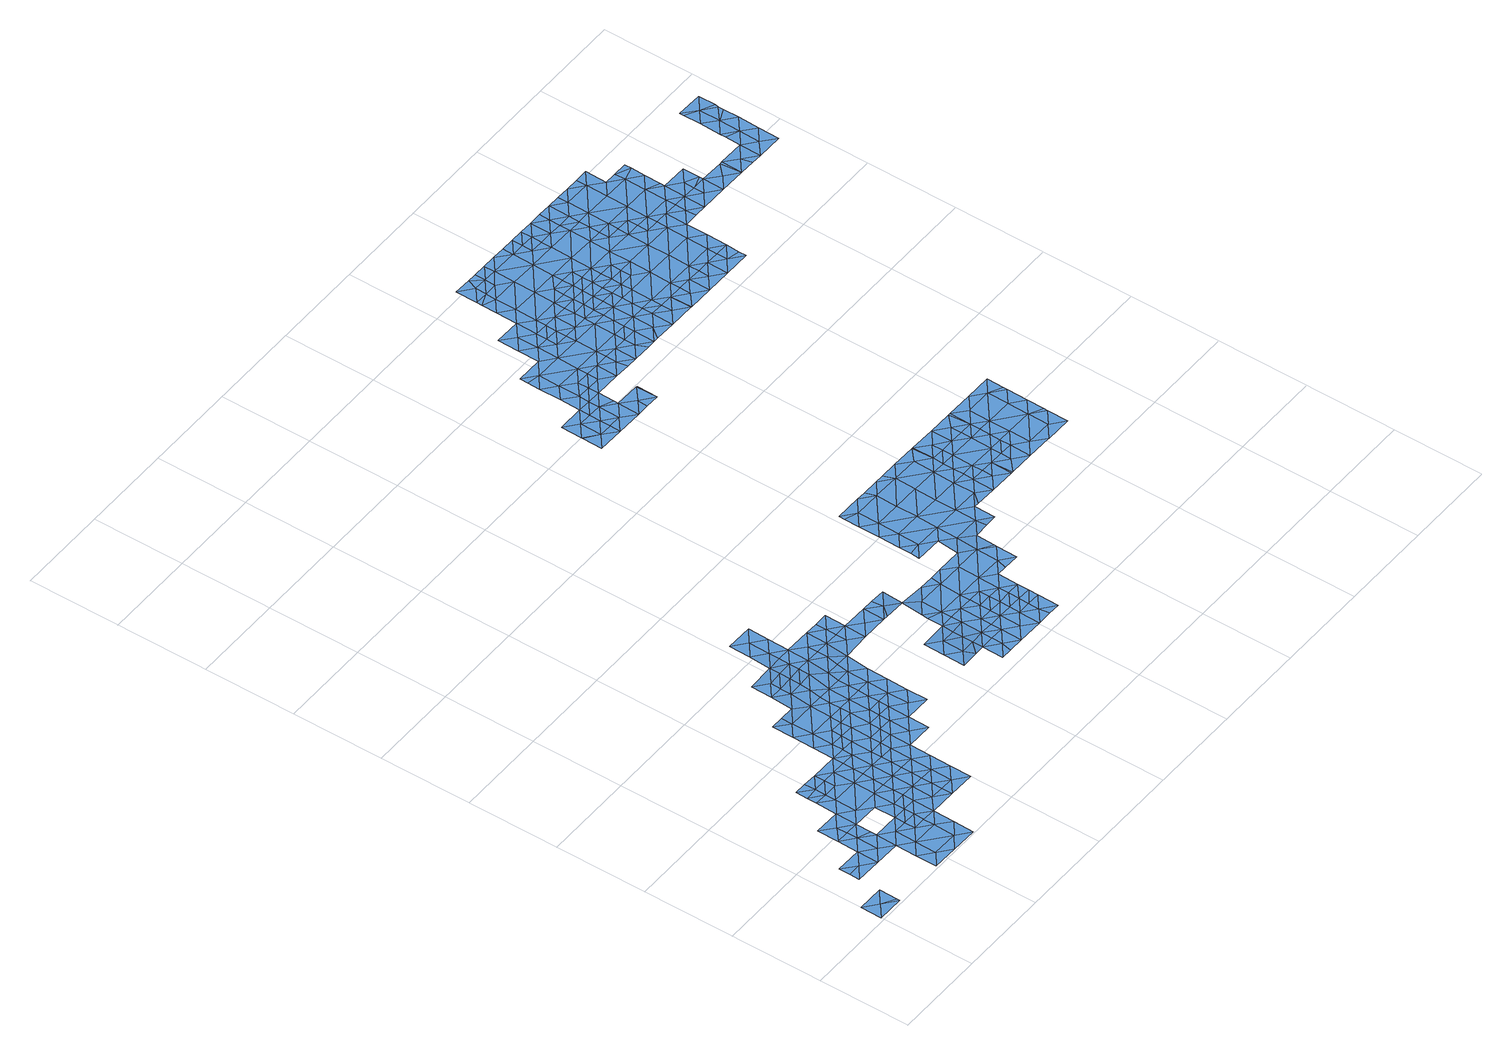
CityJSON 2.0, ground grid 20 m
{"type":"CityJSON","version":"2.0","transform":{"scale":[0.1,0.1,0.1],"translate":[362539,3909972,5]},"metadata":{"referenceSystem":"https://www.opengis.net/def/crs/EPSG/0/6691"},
"CityObjects":{
"waterbody1":{"type":"WaterBody","attributes":{"name":"9","class":"1140","function":"1","WaterBodyRiverFloodingRiskAttribute.description":"5","WaterBodyRiverFloodingRiskAttribute.rankOrg":"2","WaterBodyRiverFloodingRiskAttribute.adminType":"2","WaterBodyRiverFloodingRiskAttribute.scale":"L1"},"geometry":[{"type":"MultiSurface","lod":"1","boundaries":[[[0,1,2]],[[0,2,3]],[[1,4,2]],[[2,4,5]],[[5,3,2]]]}]},
"waterbody2":{"type":"WaterBody","attributes":{"name":"9","class":"1140","function":"1","WaterBodyRiverFloodingRiskAttribute.description":"5","WaterBodyRiverFloodingRiskAttribute.rankOrg":"1","WaterBodyRiverFloodingRiskAttribute.adminType":"2","WaterBodyRiverFloodingRiskAttribute.scale":"L1"},"geometry":[{"type":"MultiSurface","lod":"1","boundaries":[[[6,7,8]],[[9,10,11]],[[12,13,14]],[[15,16,17]],[[18,19,8]],[[8,19,6]],[[20,21,22]],[[22,21,23]],[[24,25,15]],[[25,26,16]],[[13,27,24]],[[13,24,15]],[[24,28,29]],[[7,30,8]],[[27,28,24]],[[31,8,30]],[[31,32,8]],[[13,9,14]],[[9,13,15]],[[15,10,9]],[[15,17,10]],[[22,6,33]],[[20,22,33]],[[32,18,8]],[[29,25,24]],[[11,14,9]],[[26,34,16]],[[34,30,16]],[[16,30,17]],[[6,22,23]],[[23,7,6]],[[23,17,7]],[[13,12,27]],[[17,30,7]],[[25,16,15]]]}]},
"waterbody3":{"type":"WaterBody","attributes":{"name":"9","class":"1140","function":"1","WaterBodyRiverFloodingRiskAttribute.description":"5","WaterBodyRiverFloodingRiskAttribute.rankOrg":"2","WaterBodyRiverFloodingRiskAttribute.adminType":"2","WaterBodyRiverFloodingRiskAttribute.scale":"L1"},"geometry":[{"type":"MultiSurface","lod":"1","boundaries":[[[35,19,36]],[[18,32,36]],[[36,19,18]],[[32,37,36]],[[37,35,36]]]}]},
"waterbody4":{"type":"WaterBody","attributes":{"name":"9","class":"1140","function":"1","WaterBodyRiverFloodingRiskAttribute.description":"5","WaterBodyRiverFloodingRiskAttribute.rankOrg":"2","WaterBodyRiverFloodingRiskAttribute.adminType":"2","WaterBodyRiverFloodingRiskAttribute.scale":"L1"},"geometry":[{"type":"MultiSurface","lod":"1","boundaries":[[[38,39,40]],[[40,39,41]],[[40,42,43]],[[39,44,41]],[[44,45,41]],[[45,46,41]],[[42,41,46]],[[40,41,42]]]}]},
"waterbody5":{"type":"WaterBody","attributes":{"name":"9","class":"1140","function":"1","WaterBodyRiverFloodingRiskAttribute.description":"5","WaterBodyRiverFloodingRiskAttribute.rankOrg":"1","WaterBodyRiverFloodingRiskAttribute.adminType":"2","WaterBodyRiverFloodingRiskAttribute.scale":"L1"},"geometry":[{"type":"MultiSurface","lod":"1","boundaries":[[[47,48,49]],[[50,51,52]],[[48,53,54]],[[55,56,57]],[[48,38,49]],[[39,38,55]],[[48,55,38]],[[55,48,56]],[[54,56,48]],[[47,50,48]],[[48,50,53]],[[34,58,59]],[[50,47,60]],[[55,44,39]],[[38,40,49]],[[40,43,49]],[[52,53,50]],[[60,47,32]],[[37,32,47]],[[49,43,37]],[[57,61,55]],[[61,44,55]],[[59,51,50]],[[62,58,63]],[[58,62,59]],[[60,34,59]],[[59,50,60]],[[62,51,59]],[[47,49,37]]]}]},
"waterbody6":{"type":"WaterBody","attributes":{"name":"9","class":"1140","function":"1","WaterBodyRiverFloodingRiskAttribute.description":"5","WaterBodyRiverFloodingRiskAttribute.rankOrg":"1","WaterBodyRiverFloodingRiskAttribute.adminType":"2","WaterBodyRiverFloodingRiskAttribute.scale":"L1"},"geometry":[{"type":"MultiSurface","lod":"1","boundaries":[[[64,65,66]],[[65,67,66]],[[67,68,66]],[[68,69,66]],[[70,71,69]],[[72,71,70]],[[66,69,73]],[[74,75,76]],[[77,74,76]],[[77,76,78]],[[79,61,80]],[[79,81,82]],[[81,78,76]],[[83,80,61]],[[74,77,84]],[[81,71,82]],[[79,80,81]],[[81,80,78]],[[85,78,80]],[[83,85,80]],[[73,81,76]],[[69,71,73]],[[86,85,83]],[[75,73,76]],[[87,73,75]],[[87,88,73]],[[88,66,73]],[[88,64,66]],[[82,71,72]],[[71,81,73]]]}]},
"waterbody7":{"type":"WaterBody","attributes":{"name":"9","class":"1140","function":"1","WaterBodyRiverFloodingRiskAttribute.description":"5","WaterBodyRiverFloodingRiskAttribute.rankOrg":"1","WaterBodyRiverFloodingRiskAttribute.adminType":"2","WaterBodyRiverFloodingRiskAttribute.scale":"L1"},"geometry":[{"type":"MultiSurface","lod":"1","boundaries":[[[89,90,91]],[[91,92,93]],[[94,95,96]],[[97,98,96]],[[93,89,91]],[[99,100,101]],[[102,99,101]],[[102,103,99]],[[104,105,106]],[[107,91,90]],[[108,91,107]],[[108,92,91]],[[94,92,108]],[[96,92,94]],[[98,92,96]],[[109,92,98]],[[109,93,92]],[[110,102,101]],[[111,110,112]],[[113,114,105]],[[115,116,117]],[[105,114,110]],[[114,118,110]],[[119,120,121]],[[97,96,122]],[[121,122,96]],[[120,122,121]],[[120,119,123]],[[116,124,103]],[[124,125,103]],[[95,125,124]],[[126,125,95]],[[125,126,99]],[[111,106,105]],[[118,102,110]],[[117,103,102]],[[101,112,110]],[[119,121,124]],[[117,116,103]],[[125,99,103]],[[95,124,121]],[[101,100,112]],[[121,96,95]],[[127,128,104]],[[129,130,104]],[[104,130,105]],[[128,131,104]],[[104,131,129]],[[130,113,105]],[[106,127,104]],[[110,111,105]]]}]},
"waterbody8":{"type":"WaterBody","attributes":{"name":"9","class":"1140","function":"1","WaterBodyRiverFloodingRiskAttribute.description":"5","WaterBodyRiverFloodingRiskAttribute.rankOrg":"2","WaterBodyRiverFloodingRiskAttribute.adminType":"2","WaterBodyRiverFloodingRiskAttribute.scale":"L1"},"geometry":[{"type":"MultiSurface","lod":"1","boundaries":[[[132,88,87]],[[54,53,133]],[[56,54,133]],[[56,133,134]],[[135,136,137]],[[127,137,136]],[[137,127,138]],[[128,127,139]],[[128,139,131]],[[131,139,140]],[[141,140,139]],[[136,141,139]],[[140,142,131]],[[140,143,142]],[[143,64,142]],[[64,143,65]],[[120,133,122]],[[119,144,123]],[[145,115,117]],[[119,116,144]],[[146,115,84]],[[144,86,123]],[[77,146,84]],[[132,142,88]],[[147,75,74]],[[129,132,130]],[[129,131,132]],[[113,147,114]],[[148,149,150]],[[142,64,88]],[[131,142,132]],[[151,137,138]],[[136,139,127]],[[151,135,137]],[[150,151,148]],[[148,151,138]],[[138,149,148]],[[113,130,147]],[[132,147,130]],[[132,75,147]],[[87,75,132]],[[53,52,152]],[[78,85,77]],[[77,85,146]],[[85,86,146]],[[144,146,86]],[[146,144,115]],[[116,115,144]],[[119,124,116]],[[120,123,133]],[[133,123,134]],[[123,86,134]],[[134,86,83]],[[83,61,134]],[[57,134,61]],[[134,57,56]],[[51,153,152]],[[93,109,153]],[[153,154,93]],[[153,63,154]],[[62,63,153]],[[34,26,58]],[[29,155,25]],[[29,28,155]],[[90,154,28]],[[154,90,89]],[[28,63,155]],[[25,155,26]],[[58,26,155]],[[52,51,152]],[[153,98,152]],[[152,98,97]],[[97,122,152]],[[152,122,133]],[[53,152,133]],[[155,63,58]],[[62,153,51]],[[63,28,154]],[[89,93,154]],[[109,98,153]],[[118,114,145]],[[147,145,114]],[[147,84,145]],[[74,84,147]],[[84,115,145]],[[117,118,145]],[[118,117,102]]]}]},
"waterbody9":{"type":"WaterBody","attributes":{"name":"9","class":"1140","function":"1","WaterBodyRiverFloodingRiskAttribute.description":"5","WaterBodyRiverFloodingRiskAttribute.rankOrg":"2","WaterBodyRiverFloodingRiskAttribute.adminType":"2","WaterBodyRiverFloodingRiskAttribute.scale":"L1"},"geometry":[{"type":"MultiSurface","lod":"1","boundaries":[[[65,156,67]],[[157,158,159]],[[159,68,67]],[[158,68,159]],[[156,157,159]],[[67,156,159]]]}]},
"waterbody10":{"type":"WaterBody","attributes":{"name":"9","class":"1140","function":"1","WaterBodyRiverFloodingRiskAttribute.description":"5","WaterBodyRiverFloodingRiskAttribute.rankOrg":"2","WaterBodyRiverFloodingRiskAttribute.adminType":"2","WaterBodyRiverFloodingRiskAttribute.scale":"L1"},"geometry":[{"type":"MultiSurface","lod":"1","boundaries":[[[160,161,162]],[[160,163,164]],[[165,166,167]],[[157,167,164]],[[167,166,161]],[[167,161,160]],[[157,165,167]],[[160,164,167]],[[162,163,160]]]}]},
"waterbody11":{"type":"WaterBody","attributes":{"name":"9","class":"1140","function":"1","WaterBodyRiverFloodingRiskAttribute.description":"5","WaterBodyRiverFloodingRiskAttribute.rankOrg":"1","WaterBodyRiverFloodingRiskAttribute.adminType":"2","WaterBodyRiverFloodingRiskAttribute.scale":"L1"},"geometry":[{"type":"MultiSurface","lod":"1","boundaries":[[[168,166,169]],[[169,166,140]],[[140,141,169]],[[168,169,136]],[[136,135,170]],[[171,157,156]],[[172,170,173]],[[141,136,169]],[[172,168,170]],[[143,140,171]],[[166,165,171]],[[171,156,65]],[[166,171,140]],[[165,157,171]],[[135,151,170]],[[65,143,171]],[[170,168,136]],[[151,173,170]]]}]},
"waterbody12":{"type":"WaterBody","attributes":{"name":"9","class":"1140","function":"1","WaterBodyRiverFloodingRiskAttribute.description":"5","WaterBodyRiverFloodingRiskAttribute.rankOrg":"1","WaterBodyRiverFloodingRiskAttribute.adminType":"2","WaterBodyRiverFloodingRiskAttribute.scale":"L1"},"geometry":[{"type":"MultiSurface","lod":"1","boundaries":[[[174,175,176]],[[174,177,175]],[[175,177,178]],[[174,179,177]],[[180,178,177]],[[180,177,181]],[[179,181,177]],[[182,183,181]],[[184,180,181]],[[182,181,179]],[[184,181,183]]]}]},
"waterbody13":{"type":"WaterBody","attributes":{"name":"9","class":"1140","function":"1","WaterBodyRiverFloodingRiskAttribute.description":"5","WaterBodyRiverFloodingRiskAttribute.rankOrg":"1","WaterBodyRiverFloodingRiskAttribute.adminType":"2","WaterBodyRiverFloodingRiskAttribute.scale":"L1"},"geometry":[{"type":"MultiSurface","lod":"1","boundaries":[[[185,186,187]],[[187,186,150]],[[188,185,187]],[[187,150,149]],[[189,187,149]],[[187,189,188]]]}]},
"waterbody14":{"type":"WaterBody","attributes":{"name":"9","class":"1140","function":"1","WaterBodyRiverFloodingRiskAttribute.description":"5","WaterBodyRiverFloodingRiskAttribute.rankOrg":"2","WaterBodyRiverFloodingRiskAttribute.adminType":"2","WaterBodyRiverFloodingRiskAttribute.scale":"L1"},"geometry":[{"type":"MultiSurface","lod":"1","boundaries":[[[190,191,192]],[[192,193,194]],[[191,195,193]],[[196,197,198]],[[198,179,174]],[[197,193,198]],[[192,194,199]],[[193,195,198]],[[190,192,200]],[[199,194,201]],[[199,200,192]],[[191,202,195]],[[191,193,192]],[[195,179,198]],[[203,196,198]],[[203,198,176]],[[174,176,198]],[[183,182,195]],[[202,183,195]],[[182,179,195]]]}]},
"waterbody15":{"type":"WaterBody","attributes":{"name":"9","class":"1140","function":"1","WaterBodyRiverFloodingRiskAttribute.description":"5","WaterBodyRiverFloodingRiskAttribute.rankOrg":"1","WaterBodyRiverFloodingRiskAttribute.adminType":"2","WaterBodyRiverFloodingRiskAttribute.scale":"L1"},"geometry":[{"type":"MultiSurface","lod":"1","boundaries":[[[204,201,205]],[[206,205,196]],[[194,205,201]],[[207,208,209]],[[210,209,208]],[[211,212,213]],[[214,209,210]],[[214,215,209]],[[216,209,215]],[[216,207,209]],[[213,208,206]],[[194,193,205]],[[193,197,205]],[[197,196,205]],[[203,176,211]],[[176,217,211]],[[217,212,211]],[[211,196,203]],[[196,211,213]],[[206,196,213]],[[206,208,207]],[[205,206,207]],[[204,205,207]]]}]},
"waterbody16":{"type":"WaterBody","attributes":{"name":"9","class":"1140","function":"1","WaterBodyRiverFloodingRiskAttribute.description":"5","WaterBodyRiverFloodingRiskAttribute.rankOrg":"2","WaterBodyRiverFloodingRiskAttribute.adminType":"2","WaterBodyRiverFloodingRiskAttribute.scale":"L1"},"geometry":[{"type":"MultiSurface","lod":"1","boundaries":[[[204,207,218]],[[216,219,218]],[[218,219,220]],[[204,221,201]],[[221,204,218]],[[221,218,220]],[[218,207,216]],[[216,215,219]]]}]},
"waterbody17":{"type":"WaterBody","attributes":{"name":"9","class":"1140","function":"1","WaterBodyRiverFloodingRiskAttribute.description":"5","WaterBodyRiverFloodingRiskAttribute.rankOrg":"2","WaterBodyRiverFloodingRiskAttribute.adminType":"2","WaterBodyRiverFloodingRiskAttribute.scale":"L1"},"geometry":[{"type":"MultiSurface","lod":"1","boundaries":[[[222,223,224]],[[225,222,224]],[[226,227,228]],[[229,228,227]],[[223,222,230]],[[222,228,230]],[[228,231,230]],[[229,231,228]],[[222,232,226]],[[225,232,222]],[[226,228,222]]]}]},
"waterbody18":{"type":"WaterBody","attributes":{"name":"9","class":"1140","function":"1","WaterBodyRiverFloodingRiskAttribute.description":"5","WaterBodyRiverFloodingRiskAttribute.rankOrg":"1","WaterBodyRiverFloodingRiskAttribute.adminType":"2","WaterBodyRiverFloodingRiskAttribute.scale":"L1"},"geometry":[{"type":"MultiSurface","lod":"1","boundaries":[[[233,234,235]],[[236,234,233]],[[234,236,237]],[[236,238,237]],[[239,240,241]],[[242,243,244]],[[245,246,243]],[[201,221,247]],[[221,220,247]],[[248,249,250]],[[249,251,250]],[[252,253,254]],[[254,255,252]],[[254,256,255]],[[257,255,256]],[[258,252,255]],[[259,250,251]],[[250,259,260]],[[260,246,250]],[[243,246,260]],[[244,243,260]],[[246,248,250]],[[246,247,248]],[[200,247,246]],[[200,199,247]],[[190,200,245]],[[245,191,190]],[[245,200,246]],[[248,247,220]],[[199,201,247]],[[245,261,191]],[[262,261,263]],[[264,265,266]],[[265,264,267]],[[267,268,265]],[[256,269,257]],[[270,266,271]],[[272,270,273]],[[272,273,274]],[[273,256,254]],[[275,276,277]],[[276,254,253]],[[278,268,279]],[[278,279,280]],[[281,280,279]],[[281,282,280]],[[283,280,282]],[[284,285,286]],[[284,287,285]],[[288,287,289]],[[288,289,290]],[[291,290,289]],[[292,290,291]],[[293,294,295]],[[296,295,294]],[[297,298,299]],[[298,297,300]],[[291,300,297]],[[291,301,300]],[[302,300,301]],[[302,303,300]],[[304,303,302]],[[305,303,304]],[[303,305,306]],[[305,307,306]],[[308,307,305]],[[309,188,310]],[[275,254,276]],[[254,275,273]],[[275,274,273]],[[277,274,275]],[[270,271,273]],[[273,271,311]],[[311,271,265]],[[265,278,311]],[[256,273,311]],[[256,311,269]],[[312,269,311]],[[313,314,258]],[[314,315,258]],[[315,314,316]],[[239,317,298]],[[318,317,239]],[[241,260,319]],[[240,260,241]],[[240,244,260]],[[240,306,244]],[[242,320,321]],[[243,242,321]],[[321,245,243]],[[245,321,261]],[[261,321,310]],[[310,263,261]],[[311,280,312]],[[258,255,313]],[[315,252,258]],[[314,295,316]],[[239,241,318]],[[202,191,261]],[[319,260,259]],[[303,240,239]],[[284,322,323]],[[324,287,323]],[[324,325,287]],[[325,324,326]],[[263,310,188]],[[321,309,310]],[[320,309,321]],[[327,328,304]],[[327,304,329]],[[330,327,329]],[[237,330,329]],[[237,331,330]],[[328,308,305]],[[306,240,303]],[[304,328,305]],[[329,304,302]],[[302,332,329]],[[332,302,333]],[[334,332,333]],[[332,334,234]],[[289,334,333]],[[325,334,289]],[[289,333,301]],[[329,332,234]],[[300,303,239]],[[302,301,333]],[[297,294,291]],[[239,298,300]],[[299,296,297]],[[316,295,296]],[[294,297,296]],[[295,314,293]],[[292,291,294]],[[301,291,289]],[[282,286,283]],[[282,322,286]],[[278,280,311]],[[278,265,268]],[[266,265,271]],[[326,335,334]],[[334,335,235]],[[331,237,238]],[[329,234,237]],[[234,334,235]],[[334,325,326]],[[287,325,289]],[[284,323,287]],[[286,322,284]],[[322,282,281]],[[262,183,261]],[[183,202,261]]]}]},
"waterbody19":{"type":"WaterBody","attributes":{"name":"9","class":"1140","function":"1","WaterBodyRiverFloodingRiskAttribute.description":"5","WaterBodyRiverFloodingRiskAttribute.rankOrg":"1","WaterBodyRiverFloodingRiskAttribute.adminType":"2","WaterBodyRiverFloodingRiskAttribute.scale":"L1"},"geometry":[{"type":"MultiSurface","lod":"1","boundaries":[[[336,337,338]],[[339,337,336]],[[339,340,337]],[[336,338,341]],[[342,336,341]],[[342,343,336]],[[342,344,343]],[[342,345,344]],[[342,341,345]],[[337,227,226]],[[338,225,341]],[[232,225,338]],[[338,226,232]],[[338,337,226]],[[344,346,343]],[[340,347,337]],[[347,227,337]],[[227,347,229]]]}]},
"waterbody20":{"type":"WaterBody","attributes":{"name":"9","class":"1140","function":"1","WaterBodyRiverFloodingRiskAttribute.description":"5","WaterBodyRiverFloodingRiskAttribute.rankOrg":"2","WaterBodyRiverFloodingRiskAttribute.adminType":"2","WaterBodyRiverFloodingRiskAttribute.scale":"L1"},"geometry":[{"type":"MultiSurface","lod":"1","boundaries":[[[313,257,348]],[[286,285,349]],[[349,350,348]],[[285,288,349]],[[286,349,351]],[[292,294,350]],[[292,350,290]],[[349,290,350]],[[288,290,349]],[[348,351,349]],[[283,286,351]],[[257,269,348]],[[280,283,351]],[[312,280,351]],[[312,351,269]],[[269,351,348]],[[348,314,313]],[[314,348,350]],[[293,314,350]],[[287,288,285]],[[255,257,313]],[[350,294,293]]]}]},
"waterbody21":{"type":"WaterBody","attributes":{"name":"9","class":"1140","function":"1","WaterBodyRiverFloodingRiskAttribute.description":"5","WaterBodyRiverFloodingRiskAttribute.rankOrg":"1","WaterBodyRiverFloodingRiskAttribute.adminType":"2","WaterBodyRiverFloodingRiskAttribute.scale":"L1"},"geometry":[{"type":"MultiSurface","lod":"1","boundaries":[[[352,353,354]],[[355,352,354]],[[355,354,356]],[[357,355,356]],[[357,358,355]],[[359,354,353]],[[353,352,360]],[[361,352,355]],[[357,356,362]],[[361,355,358]],[[360,363,364]],[[360,364,353]],[[364,365,353]],[[359,353,365]]]}]},
"waterbody22":{"type":"WaterBody","attributes":{"name":"9","class":"1140","function":"1","WaterBodyRiverFloodingRiskAttribute.description":"5","WaterBodyRiverFloodingRiskAttribute.rankOrg":"3","WaterBodyRiverFloodingRiskAttribute.adminType":"2","WaterBodyRiverFloodingRiskAttribute.scale":"L1"},"geometry":[{"type":"MultiSurface","lod":"1","boundaries":[[[366,367,368]],[[369,370,371]],[[370,372,371]],[[372,373,368]],[[372,368,371]],[[367,369,371]],[[367,371,368]]]}]},
"waterbody23":{"type":"WaterBody","attributes":{"name":"9","class":"1140","function":"1","WaterBodyRiverFloodingRiskAttribute.description":"5","WaterBodyRiverFloodingRiskAttribute.rankOrg":"1","WaterBodyRiverFloodingRiskAttribute.adminType":"2","WaterBodyRiverFloodingRiskAttribute.scale":"L1"},"geometry":[{"type":"MultiSurface","lod":"1","boundaries":[[[374,375,376]],[[377,362,376]],[[378,376,362]],[[379,380,381]],[[382,381,380]],[[383,384,385]],[[385,384,386]],[[387,386,388]],[[388,386,389]],[[384,389,386]],[[390,391,379]],[[392,391,390]],[[392,390,393]],[[394,393,390]],[[395,396,397]],[[396,395,398]],[[399,396,398]],[[400,401,402]],[[387,402,401]],[[402,387,397]],[[340,392,403]],[[403,392,393]],[[404,405,403]],[[406,407,385]],[[408,409,410]],[[409,408,411]],[[412,411,408]],[[413,412,414]],[[415,398,413]],[[415,413,414]],[[416,415,414]],[[385,407,376]],[[376,407,374]],[[417,418,408]],[[408,410,417]],[[412,408,418]],[[414,412,418]],[[416,414,418]],[[340,403,405]],[[377,376,375]],[[376,378,419]],[[382,380,384]],[[419,383,385]],[[386,401,385]],[[389,384,380]],[[389,380,420]],[[420,380,379]],[[379,381,390]],[[394,390,381]],[[404,403,393]],[[405,404,421]],[[413,398,395]],[[415,399,398]],[[385,401,406]],[[402,396,400]],[[387,401,386]],[[396,402,397]],[[419,385,376]]]}]},
"waterbody24":{"type":"WaterBody","attributes":{"name":"9","class":"1140","function":"1","WaterBodyRiverFloodingRiskAttribute.description":"5","WaterBodyRiverFloodingRiskAttribute.rankOrg":"2","WaterBodyRiverFloodingRiskAttribute.adminType":"2","WaterBodyRiverFloodingRiskAttribute.scale":"L1"},"geometry":[{"type":"MultiSurface","lod":"1","boundaries":[[[422,357,423]],[[377,423,362]],[[357,362,423]],[[423,424,425]],[[357,422,358]],[[377,375,423]],[[424,423,375]],[[422,423,425]]]}]},
"waterbody25":{"type":"WaterBody","attributes":{"name":"9","class":"1140","function":"1","WaterBodyRiverFloodingRiskAttribute.description":"5","WaterBodyRiverFloodingRiskAttribute.rankOrg":"3","WaterBodyRiverFloodingRiskAttribute.adminType":"2","WaterBodyRiverFloodingRiskAttribute.scale":"L1"},"geometry":[{"type":"MultiSurface","lod":"1","boundaries":[[[426,427,428]],[[429,426,428]],[[430,358,428]],[[422,428,358]],[[428,431,430]],[[429,422,425]],[[428,422,429]],[[427,431,428]]]}]},
"waterbody26":{"type":"WaterBody","attributes":{"name":"9","class":"1140","function":"1","WaterBodyRiverFloodingRiskAttribute.description":"5","WaterBodyRiverFloodingRiskAttribute.rankOrg":"3","WaterBodyRiverFloodingRiskAttribute.adminType":"2","WaterBodyRiverFloodingRiskAttribute.scale":"L1"},"geometry":[{"type":"MultiSurface","lod":"1","boundaries":[[[432,425,433]],[[424,433,425]],[[424,434,433]],[[424,375,434]],[[434,435,436]],[[436,437,433]],[[434,436,433]],[[433,437,432]]]}]},
"waterbody27":{"type":"WaterBody","attributes":{"name":"9","class":"1140","function":"1","WaterBodyRiverFloodingRiskAttribute.description":"5","WaterBodyRiverFloodingRiskAttribute.rankOrg":"2","WaterBodyRiverFloodingRiskAttribute.adminType":"2","WaterBodyRiverFloodingRiskAttribute.scale":"L1"},"geometry":[{"type":"MultiSurface","lod":"1","boundaries":[[[361,438,352]],[[352,438,439]],[[439,438,440]],[[438,431,440]],[[430,431,438]],[[427,441,431]],[[427,426,441]],[[358,430,438]],[[431,441,440]],[[440,441,442]],[[443,442,441]],[[442,443,444]],[[445,444,443]],[[446,444,445]],[[447,444,446]],[[447,448,444]],[[449,450,451]],[[450,449,445]],[[450,445,452]],[[445,453,452]],[[454,452,453]],[[455,456,457]],[[456,458,457]],[[458,459,460]],[[368,459,366]],[[372,461,373]],[[372,462,461]],[[462,372,370]],[[463,464,465]],[[466,464,463]],[[466,365,464]],[[466,467,365]],[[466,468,467]],[[467,468,469]],[[354,467,469]],[[354,359,467]],[[364,363,464]],[[464,363,470]],[[363,471,470]],[[363,439,471]],[[439,472,471]],[[471,472,473]],[[473,472,461]],[[472,474,461]],[[440,474,472]],[[471,475,470]],[[475,465,470]],[[360,439,363]],[[476,425,432]],[[378,356,469]],[[356,378,362]],[[374,434,375]],[[374,477,434]],[[374,407,477]],[[383,419,478]],[[469,478,419]],[[383,382,384]],[[401,400,406]],[[406,400,479]],[[400,396,479]],[[396,480,479]],[[480,396,399]],[[481,482,483]],[[483,484,485]],[[484,483,486]],[[484,487,485]],[[488,489,490]],[[489,491,490]],[[492,491,489]],[[493,492,489]],[[493,494,492]],[[490,491,495]],[[491,496,495]],[[491,497,496]],[[498,497,491]],[[437,497,498]],[[436,497,437]],[[436,435,497]],[[432,437,476]],[[435,496,497]],[[477,496,435]],[[477,479,496]],[[480,495,496]],[[495,480,499]],[[499,480,415]],[[499,415,416]],[[500,501,502]],[[501,487,502]],[[502,487,503]],[[503,504,502]],[[500,502,504]],[[505,500,504]],[[506,500,505]],[[506,505,507]],[[508,507,505]],[[490,507,508]],[[490,509,507]],[[507,509,510]],[[511,510,509]],[[510,511,410]],[[417,410,511]],[[509,499,511]],[[499,418,511]],[[418,417,511]],[[416,418,499]],[[509,495,499]],[[495,509,490]],[[488,490,508]],[[512,508,505]],[[512,505,504]],[[501,485,487]],[[485,501,483]],[[399,415,480]],[[496,479,480]],[[406,479,407]],[[407,479,477]],[[477,435,434]],[[469,419,378]],[[359,365,467]],[[365,364,464]],[[513,466,463]],[[514,466,513]],[[515,514,513]],[[516,515,513]],[[515,516,517]],[[518,513,519]],[[517,229,520]],[[513,518,516]],[[465,464,470]],[[463,519,513]],[[462,473,461]],[[461,474,373]],[[373,474,460]],[[474,442,460]],[[460,442,457]],[[442,448,457]],[[460,368,373]],[[459,368,460]],[[457,458,460]],[[521,455,457]],[[457,448,521]],[[449,446,445]],[[442,444,448]],[[440,442,474]],[[439,440,472]],[[360,352,439]],[[361,358,438]],[[429,425,476]],[[441,426,443]],[[453,445,443]],[[476,437,498]],[[453,522,454]],[[492,498,491]],[[494,523,492]],[[524,525,526]],[[524,526,527]],[[528,529,530]],[[482,486,483]],[[531,482,481]],[[532,531,533]],[[534,529,528]],[[533,535,532]],[[517,520,515]],[[340,405,347]],[[347,405,520]],[[520,405,421]],[[421,404,514]],[[404,393,514]],[[514,393,468]],[[393,394,468]],[[394,381,468]],[[468,381,478]],[[381,382,478]],[[529,535,536]],[[535,529,532]],[[534,532,529]],[[532,534,531]],[[531,534,482]],[[534,486,482]],[[525,524,537]],[[524,538,537]],[[539,538,524]],[[540,541,539]],[[541,540,536]],[[536,540,529]],[[382,383,478]],[[478,469,468]],[[514,468,466]],[[421,514,515]],[[520,421,515]],[[229,347,520]],[[530,529,540]],[[530,540,527]],[[524,527,540]],[[524,540,539]],[[523,522,492]],[[522,498,492]],[[453,498,522]],[[498,453,476]],[[443,476,453]],[[426,476,443]],[[476,426,429]],[[356,354,469]]]}]},
"waterbody28":{"type":"WaterBody","attributes":{"name":"9","class":"1140","function":"1","WaterBodyRiverFloodingRiskAttribute.description":"5","WaterBodyRiverFloodingRiskAttribute.rankOrg":"1","WaterBodyRiverFloodingRiskAttribute.adminType":"2","WaterBodyRiverFloodingRiskAttribute.scale":"L1"},"geometry":[{"type":"MultiSurface","lod":"1","boundaries":[[[450,452,542]],[[451,450,542]],[[451,542,543]],[[449,451,544]],[[545,544,451]],[[544,545,546]],[[544,446,449]],[[547,446,544]],[[448,447,548]],[[547,549,548]],[[546,547,544]],[[543,545,451]],[[542,550,543]],[[542,551,550]],[[552,551,542]],[[550,551,553]],[[553,551,554]],[[550,553,555]],[[555,556,550]],[[557,553,554]],[[558,559,560]],[[551,552,554]],[[559,561,562]],[[561,494,493]],[[552,542,563]],[[563,522,523]],[[503,564,565]],[[564,503,487]],[[562,504,566]],[[566,504,565]],[[493,489,561]],[[561,489,488]],[[488,508,561]],[[561,508,562]],[[562,508,512]],[[559,562,566]],[[565,504,503]],[[564,567,565]],[[560,559,566]],[[567,566,565]],[[568,557,569]],[[569,557,554]],[[569,554,558]],[[558,554,559]],[[552,559,554]],[[559,552,561]],[[561,552,494]],[[494,552,563]],[[523,494,563]],[[556,570,550]],[[550,570,543]],[[570,571,543]],[[571,545,543]],[[521,549,455]],[[549,521,548]],[[548,521,448]],[[447,446,548]],[[548,446,547]],[[452,454,563]],[[512,504,562]],[[542,452,563]],[[454,522,563]]]}]}
},
"vertices":[
[58,13,6],[59,52,6],[30,30,6],[58,6,6],[2,53,6],[1,7,6],
[117,144,6],[145,120,6],[146,167,6],[200,27,6],[172,51,6],[172,5,6],[285,3,6],[257,26,6],[228,4,6],[201,73,6],[202,120,6],[173,97,6],[146,190,6],[118,190,6],[60,120,6],[59,99,6],[88,121,6],[116,98,6],[258,73,6],[230,96,6],[230,119,6],[286,49,6],[287,95,6],[258,96,6],[174,143,6],[174,156,6],[174,189,6],[60,145,6],[231,142,6],
[118,236,6],[146,213,6],[175,236,6],
[233,281,6],[233,304,6],[204,281,6],[205,304,6],[176,303,6],[176,282,6],[233,327,6],[204,328,6],[177,328,6],
[203,212,6],[261,257,6],[204,258,6],[260,211,6],[288,188,6],[288,211,6],[289,234,6],[289,257,6],[261,304,6],[290,280,6],[290,303,6],[259,142,6],[259,165,6],[231,188,6],[290,326,6],[288,165,6],[287,141,6],
[406,486,14],[407,509,14],[378,487,11],[378,510,11],[350,510,11],[349,464,8],[319,465,7],[320,441,6],[292,465,6],[377,441,6],[405,394,7],[405,417,7],[376,394,6],[376,371,6],[348,372,6],[291,372,6],[319,349,6],[320,395,6],[292,419,6],[319,326,6],[405,371,7],[347,349,6],[347,325,6],[406,440,7],[406,463,11],
[344,117,6],[344,94,6],[372,117,6],[373,163,6],[344,141,6],[402,186,6],[402,232,6],[374,209,6],[345,210,6],[345,187,6],[460,277,7],[517,277,7],[489,300,7],[461,324,7],[432,301,7],[491,439,7],[490,393,7],[519,415,7],[400,93,6],[401,140,6],[345,164,6],[489,346,7],[518,369,7],[517,323,7],[462,393,7],[461,370,7],[404,325,7],[403,301,7],[432,324,7],[461,347,7],[375,279,6],[346,256,6],[374,256,6],[346,233,6],[346,279,6],[403,278,7],[431,255,7],[459,231,7],[520,461,12],[491,462,12],[462,439,7],[462,416,7],[463,462,12],
[434,440,7],[318,257,6],[318,303,6],[549,507,17],[520,508,17],[548,484,17],[576,461,17],[492,485,17],[463,509,17],[492,508,17],[435,486,17],[435,509,17],[375,302,6],[433,347,7],[376,348,6],[433,393,7],[605,483,17],[633,460,17],[634,506,17],[577,507,17],[317,210,6],[316,164,6],[315,118,6],[259,119,6],
[407,533,14],[407,556,14],[351,556,11],[379,533,11],
[437,624,17],[465,601,17],[466,647,17],[409,648,17],[408,602,17],[436,555,17],[464,555,17],[436,578,17],
[521,554,17],[492,531,17],[549,530,17],[435,532,17],[549,553,17],[578,553,17],
[688,297,9],[667,274,9],[687,274,10],[659,298,7],[630,275,7],[688,320,9],[631,321,7],[660,344,7],[688,343,9],[689,366,10],[632,367,7],
[691,505,17],[659,506,17],[662,482,17],[690,459,15],[644,460,16],
[774,365,11],[745,366,11],[773,342,11],[745,319,11],[773,319,11],[717,343,11],[744,273,11],[744,296,11],[716,297,11],[802,342,11],[802,365,11],[802,318,11],[717,366,11],[716,274,11],
[801,295,11],[773,296,11],[772,250,11],[801,272,11],[800,226,11],[829,249,11],[832,226,11],[715,250,11],[710,227,11],[743,227,11],[857,225,11],[858,271,11],[829,272,11],[686,228,11],
[830,295,11],[858,293,11],[858,318,11],[830,318,11],
[729,1175,8],[701,1196,8],[701,1152,8],[757,1151,8],[758,1197,8],[758,1221,8],[730,1221,8],[759,1244,8],[701,1198,8],[702,1244,8],[758,1174,8],
[885,687,15],[892,664,15],[921,686,15],[864,687,15],[835,665,15],[807,688,15],[946,478,15],[889,479,15],[917,455,13],[804,457,11],[832,434,11],[860,456,12],[774,388,11],[831,387,11],[830,341,11],[859,364,11],[881,363,11],[888,386,11],[916,363,11],[1145,498,14],[1201,497,14],[1174,521,14],[1146,544,14],[1175,567,14],[1146,567,14],[1117,522,14],[917,409,11],[889,433,11],[717,389,11],[689,401,10],[689,413,11],[1261,644,14],[1233,659,14],[1261,635,14],[1262,681,14],[1205,682,14],[1147,591,14],[1260,589,14],[1232,612,14],[1260,551,14],[1232,566,14],[1260,543,14],[1231,520,14],[1202,497,14],[1259,496,14],[1176,659,14],[1148,683,14],[1147,637,14],[1144,683,14],[1119,660,14],[1119,637,14],[1062,661,14],[1062,638,14],[1091,638,14],[1034,639,14],[1033,615,14],[1005,616,14],[1033,592,14],[1004,570,14],[1033,569,14],[1061,546,14],[1032,546,14],[1060,523,14],[1032,500,14],[1004,523,14],[975,501,15],[985,501,15],[947,524,15],[947,570,15],[891,571,15],[890,525,15],[834,572,15],[833,526,15],[861,502,15],[804,503,15],[805,523,15],[747,458,11],[718,435,11],[1175,613,14],[1147,614,14],[1118,545,14],[1089,545,14],[1091,499,14],[1088,499,14],[974,455,15],[949,455,14],[917,415,11],[779,457,11],[775,434,11],[1091,684,14],[1034,685,14],[1032,685,14],[1006,662,14],[978,686,15],[806,596,15],[805,550,15],[835,618,15],[806,642,15],[807,675,15],[891,618,15],[948,617,15],[949,663,15],[941,686,15],
[815,1197,8],[787,1220,8],[786,1174,8],[815,1208,8],[816,1243,8],[814,1150,8],[843,1173,8],[869,1196,8],[871,1149,8],[841,1150,8],[872,1196,8],[787,1243,8],
[1118,568,14],[1062,615,14],[1061,569,14],[1119,614,14],
[932,1426,8],[903,1403,8],[931,1380,8],[960,1402,8],[960,1379,8],[989,1402,8],[989,1425,8],[903,1380,8],[904,1426,8],[960,1425,8],[988,1379,8],[875,1427,8],[875,1404,8],[875,1381,8],
[935,1611,8],[915,1611,8],[935,1588,8],[878,1612,8],[877,1565,8],[906,1588,8],[906,1565,8],[934,1565,8],
[1045,1355,8],[1045,1378,8],[1016,1355,8],[1017,1378,8],[988,1356,8],[929,1241,8],[958,1264,8],[930,1287,8],[958,1287,8],[987,1309,8],[987,1286,8],[1016,1309,8],[1015,1263,8],[1043,1239,8],[998,1240,8],[986,1240,8],[901,1265,8],[906,1241,8],[872,1242,8],[873,1288,8],[902,1288,8],[1101,1238,8],[1100,1285,8],[1100,1238,8],[1128,1261,8],[1129,1284,8],[1072,1285,8],[1044,1286,8],[1072,1262,8],[844,1265,8],[845,1289,8],[816,1266,8],[1044,1309,8],[1044,1332,8],[1242,1259,8],[1270,1253,8],[1271,1282,8],[1270,1236,8],[1213,1237,8],[1157,1238,8],[1185,1260,8],[1157,1284,8],[1186,1283,8],[1242,1282,8],[1214,1283,8],[987,1333,8],[969,1240,8],[816,1289,8],
[1017,1425,8],[1017,1401,8],[1045,1401,8],[1046,1424,8],
[1046,1470,8],[1018,1471,8],[1018,1448,8],[1046,1447,8],[989,1448,8],[990,1471,8],
[1074,1424,8],[1074,1401,8],[1073,1378,8],[1102,1377,8],[1102,1400,8],[1103,1423,8],
[961,1449,8],[904,1449,8],[962,1495,8],[1018,1494,8],[1019,1540,8],[1075,1493,8],[1076,1539,8],[1133,1538,8],[1105,1562,8],[1076,1562,8],[1048,1563,8],[1133,1561,8],[1161,1538,8],[1161,1561,8],[1161,1515,8],[1132,1492,8],[1160,1492,8],[1049,1609,8],[1020,1609,8],[1020,1586,8],[992,1610,8],[963,1610,8],[963,1587,8],[905,1542,8],[877,1553,8],[818,1381,8],[847,1404,8],[818,1428,8],[846,1358,8],[903,1357,8],[902,1311,8],[959,1356,8],[847,1450,8],[876,1473,8],[905,1496,8],[877,1519,8],[962,1541,8],[819,1474,8],[1074,1447,8],[1073,1354,8],[959,1310,8],[1072,1308,8],[1129,1307,8],[1476,1371,8],[1471,1395,8],[1443,1372,8],[1438,1418,8],[1415,1395,8],[1443,1418,8],[1387,1419,8],[1245,1421,8],[1216,1422,8],[1244,1398,8],[1187,1399,8],[1188,1445,8],[1217,1445,8],[1217,1468,8],[1187,1353,8],[1130,1354,8],[1131,1400,8],[1131,1446,8],[1186,1306,8],[1329,1374,8],[1386,1373,8],[1358,1396,8],[1358,1419,8],[1330,1420,8],[1301,1397,8],[1302,1374,8],[1272,1374,8],[1273,1421,8],[1244,1352,8],[1272,1328,8],[1243,1306,8],[1301,1420,8],[789,1359,8],[845,1312,8],[788,1313,8],[760,1336,8],[760,1290,8],[761,1364,8],[761,1382,8],[788,1266,8],[1048,1586,8],[1160,1469,8],[1188,1468,8],[1530,1532,8],[1502,1556,8],[1502,1548,8],[1502,1510,8],[1501,1451,8],[1529,1440,8],[1501,1463,8],[1500,1371,8],[1528,1394,8],[1556,1370,8],[1500,1417,8],[1557,1416,8],[1558,1463,8],[1559,1555,8],[1559,1517,8],[1558,1509,8],[1530,1486,8],[1558,1498,8],
[1190,1538,8],[1190,1584,8],[1133,1585,8],[1162,1607,8],[1134,1608,8],[1105,1608,8],[1077,1585,8],[1077,1609,8],[1247,1583,8],[1246,1537,8],[1246,1490,8],[1275,1559,8],[1303,1536,8],[1276,1606,8],[1247,1606,8],[1301,1559,8],[1331,1512,8],[1302,1490,8],[1331,1477,8],[1245,1444,8],[1302,1443,8],[1189,1491,8],[1387,1428,8],[1359,1442,8],[1330,1466,8],[1387,1465,8],[1332,1558,8],[1332,1544,8],[1219,1606,8],[1191,1607,8]
]}
